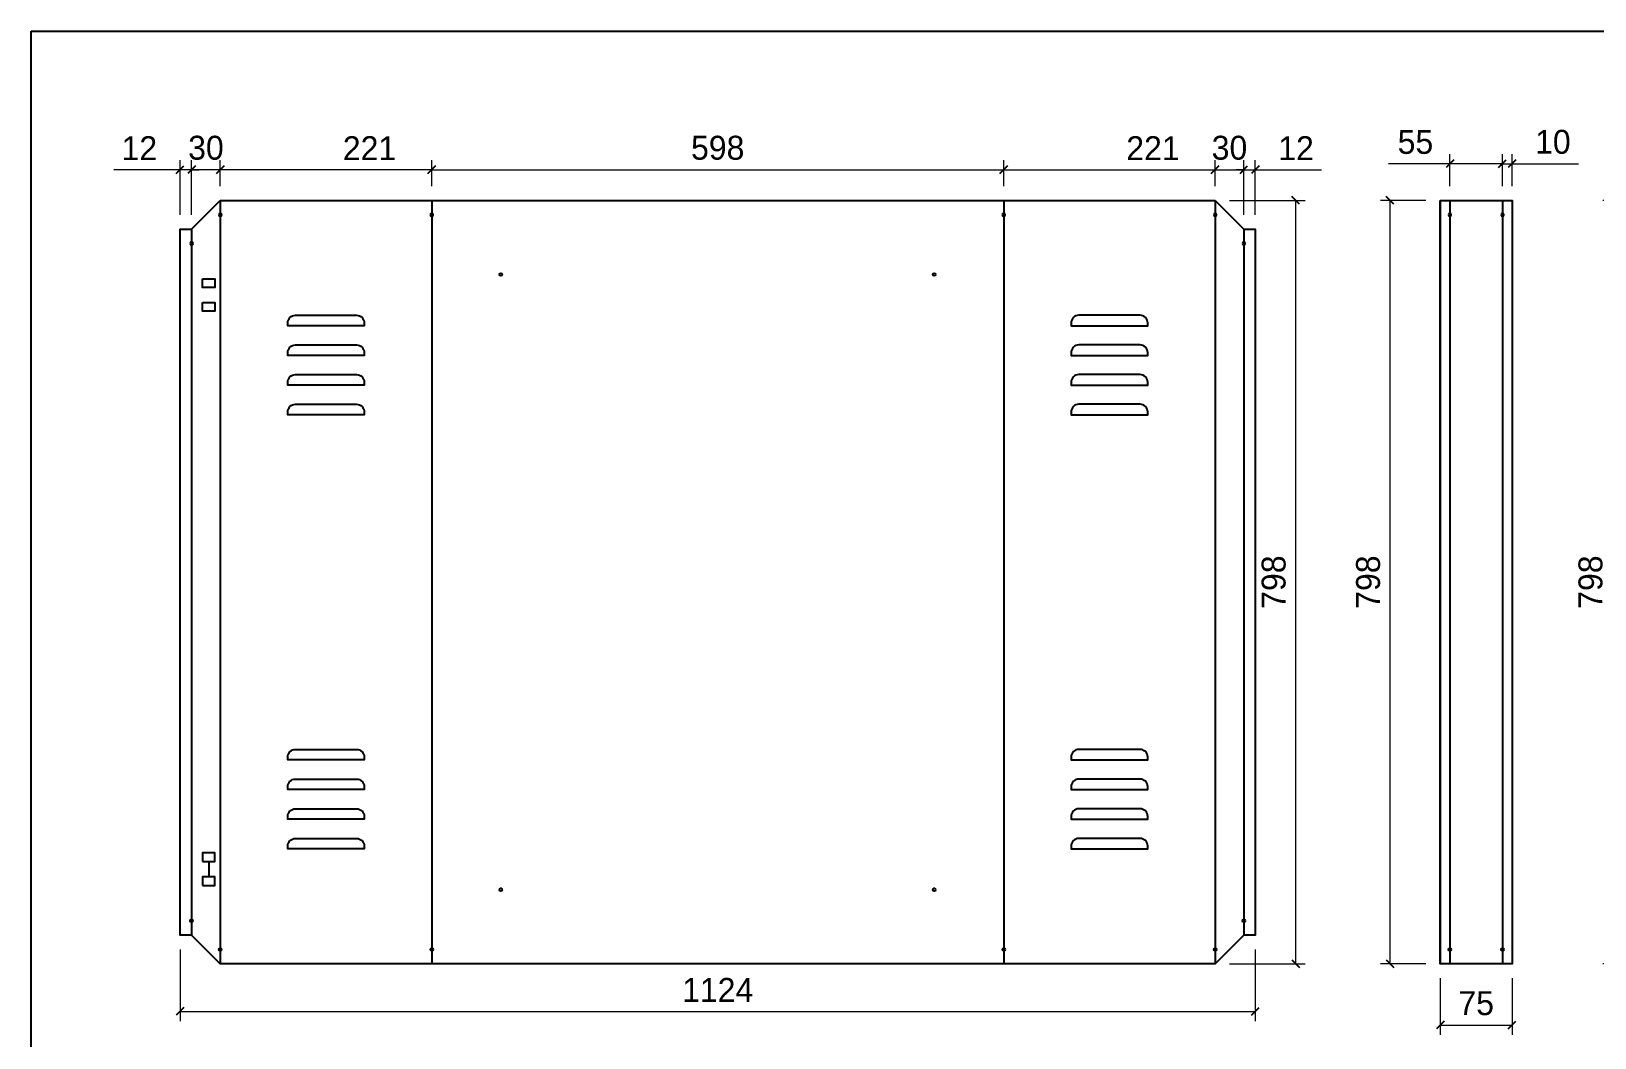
# Model space of a CAD drawing. Header units: millimetres. Extents: x 0 to 3274, y 0 to 2315.
# Drawn here: x 0 to 1634, y 1264 to 2315 of the extents above; entities that cross this region are included whole.
import ezdxf
from ezdxf.enums import TextEntityAlignment as Align

# ---------------------------------------------------------------- set-up
doc = ezdxf.new("R2010")
doc.units = ezdxf.units.MM
doc.layers.add('CNC', color=7, linetype='Continuous')
doc.layers.add('DIM', color=253, linetype='Continuous')
doc.styles.add('Tahoma (Input Text)', font='tahoma.ttf')
doc.dimstyles.new('Dim-25', dxfattribs={"dimtxt": 25, "dimasz": 8, "dimexe": 10, "dimexo": 15, "dimgap": 10, "dimtad": 1, "dimdec": 0, "dimtxsty": 'Standard', "dimblk": 'OBLIQUE', "dimcen": 10, "dimclrd": 5, "dimclre": 5, "dimclrt": 3, "dimazin": 3, "dimtfac": 1, "dimtdec": 0, "dimtmove": 0, "dimatfit": 3, "dimldrblk": 'OBLIQUE', "dimlwd": 9, "dimlwe": 9})

# ---------------------------------------------------------------- blocks, each defined once
blk = doc.blocks.new('*D1')
at = {"color": 0, "linetype": 'ByBlock', "lineweight": -2}
for p, q in [((1325.7, 2134.5), (1317.7, 2142.5)), ((1317.7, 1344.9), (1325.7, 1336.9))]:
    blk.add_line(p, q, dxfattribs=at)
at = {"layer": 'Defpoints', "color": 0, "transparency": 16777216}
for p in [(1237.6, 2138.5), (1237.6, 1340.9), (1321.7, 1340.9)]:
    blk.add_point(p, dxfattribs=at)
at = {"layer": 'DIM', "color": 5, "lineweight": 9, "transparency": 16777216}
for p, q in [((1252.6, 2138.5), (1331.7, 2138.5)), ((1321.7, 2138.5), (1321.7, 1340.9)), ((1252.6, 1340.9), (1331.7, 1340.9))]:
    blk.add_line(p, q, dxfattribs=at)
at = {"layer": 'DIM', "color": 3, "transparency": 16777216, "insert": (1298.9, 1739.7), "char_height": 25, "attachment_point": 5, "rotation": 90}
blk.add_mtext('798', dxfattribs=at)
blk = doc.blocks.new('_Oblique')
at = {"color": 0, "linetype": 'ByBlock', "lineweight": -2}
blk.add_line((-0.5, -0.5), (0.5, 0.5), dxfattribs=at)
blk = doc.blocks.new('*D2')
at = {"color": 0, "linetype": 'ByBlock', "lineweight": -2}
for p, q in [((422.6, 2174.6), (414.6, 2166.6)), ((1012.6, 2166.6), (1020.6, 2174.6))]:
    blk.add_line(p, q, dxfattribs=at)
at = {"layer": 'Defpoints', "color": 0, "transparency": 16777216}
for p in [(1016.6, 2170.6), (418.6, 2138.5), (1016.6, 2138.5)]:
    blk.add_point(p, dxfattribs=at)
at = {"layer": 'DIM', "color": 5, "lineweight": 9, "transparency": 16777216}
for p, q in [((418.6, 2153.5), (418.6, 2180.6)), ((1016.6, 2153.5), (1016.6, 2180.6)), ((418.6, 2170.6), (1016.6, 2170.6))]:
    blk.add_line(p, q, dxfattribs=at)
at = {"layer": 'DIM', "color": 3, "transparency": 16777216, "insert": (717.6, 2193.4), "char_height": 25, "attachment_point": 5}
blk.add_mtext('598', dxfattribs=at)
blk = doc.blocks.new('*D3')
at = {"color": 0, "linetype": 'ByBlock', "lineweight": -2}
for p, q in [((1020.6, 2174.6), (1012.6, 2166.6)), ((1233.6, 2166.6), (1241.6, 2174.6))]:
    blk.add_line(p, q, dxfattribs=at)
at = {"layer": 'Defpoints', "color": 0, "transparency": 16777216}
for p in [(1237.6, 2170.6), (1016.6, 2138.5), (1237.6, 2138.5)]:
    blk.add_point(p, dxfattribs=at)
at = {"layer": 'DIM', "color": 5, "lineweight": 9, "transparency": 16777216}
for p, q in [((1016.6, 2153.5), (1016.6, 2180.6)), ((1237.6, 2153.5), (1237.6, 2180.6)), ((1016.6, 2170.6), (1237.6, 2170.6))]:
    blk.add_line(p, q, dxfattribs=at)
at = {"layer": 'DIM', "color": 3, "transparency": 16777216, "insert": (1172.6, 2193.1), "char_height": 25, "attachment_point": 5}
blk.add_mtext('221', dxfattribs=at)
blk = doc.blocks.new('*D4')
at = {"color": 0, "linetype": 'ByBlock', "lineweight": -2}
for p, q in [((1241.6, 2174.6), (1233.6, 2166.6)), ((1263.6, 2166.6), (1271.6, 2174.6))]:
    blk.add_line(p, q, dxfattribs=at)
at = {"layer": 'Defpoints', "color": 0, "transparency": 16777216}
for p in [(1267.6, 2170.6), (1237.6, 2138.5), (1267.6, 2108.5)]:
    blk.add_point(p, dxfattribs=at)
at = {"layer": 'DIM', "color": 5, "lineweight": 9, "transparency": 16777216}
for p, q in [((1237.6, 2153.5), (1237.6, 2180.6)), ((1267.6, 2123.5), (1267.6, 2180.6)), ((1237.6, 2170.6), (1267.6, 2170.6))]:
    blk.add_line(p, q, dxfattribs=at)
at = {"layer": 'DIM', "color": 3, "transparency": 16777216, "insert": (1252.6, 2193.4), "char_height": 25, "attachment_point": 5}
blk.add_mtext('30', dxfattribs=at)
blk = doc.blocks.new('*D5')
at = {"color": 0, "linetype": 'ByBlock', "lineweight": -2}
for p, q in [((1263.6, 2166.6), (1271.6, 2174.6)), ((1283.6, 2174.6), (1275.6, 2166.6))]:
    blk.add_line(p, q, dxfattribs=at)
at = {"layer": 'Defpoints', "color": 0, "transparency": 16777216}
for p in [(1279.6, 2170.6), (1267.6, 2108.5), (1279.6, 2108.5)]:
    blk.add_point(p, dxfattribs=at)
at = {"layer": 'DIM', "color": 5, "lineweight": 9, "transparency": 16777216}
for p, q in [((1267.6, 2123.5), (1267.6, 2180.6)), ((1279.6, 2123.5), (1279.6, 2180.6)), ((1267.6, 2170.6), (1259.6, 2170.6)), ((1267.6, 2170.6), (1279.6, 2170.6)), ((1279.6, 2170.6), (1348.8, 2170.6))]:
    blk.add_line(p, q, dxfattribs=at)
at = {"layer": 'DIM', "color": 3, "transparency": 16777216, "insert": (1322.2, 2193.1), "char_height": 25, "attachment_point": 5}
blk.add_mtext('12', dxfattribs=at)
blk = doc.blocks.new('*D6')
at = {"color": 0, "linetype": 'ByBlock', "lineweight": -2}
for p, q in [((201.6, 2174.6), (193.6, 2166.6)), ((414.6, 2166.6), (422.6, 2174.6))]:
    blk.add_line(p, q, dxfattribs=at)
at = {"layer": 'Defpoints', "color": 0, "transparency": 16777216}
for p in [(197.6, 2170.6), (197.6, 2138.5), (418.6, 2138.5)]:
    blk.add_point(p, dxfattribs=at)
at = {"layer": 'DIM', "color": 5, "lineweight": 9, "transparency": 16777216}
for p, q in [((197.6, 2153.5), (197.6, 2180.6)), ((418.6, 2153.5), (418.6, 2180.6)), ((418.6, 2170.6), (197.6, 2170.6))]:
    blk.add_line(p, q, dxfattribs=at)
at = {"layer": 'DIM', "color": 3, "transparency": 16777216, "insert": (353.6, 2193.1), "char_height": 25, "attachment_point": 5}
blk.add_mtext('221', dxfattribs=at)
blk = doc.blocks.new('*D7')
at = {"color": 0, "linetype": 'ByBlock', "lineweight": -2}
for p, q in [((171.6, 2174.6), (163.6, 2166.6)), ((193.6, 2166.6), (201.6, 2174.6))]:
    blk.add_line(p, q, dxfattribs=at)
at = {"layer": 'Defpoints', "color": 0, "transparency": 16777216}
for p in [(167.6, 2170.6), (197.6, 2138.5), (167.6, 2108.5)]:
    blk.add_point(p, dxfattribs=at)
at = {"layer": 'DIM', "color": 5, "lineweight": 9, "transparency": 16777216}
for p, q in [((167.6, 2123.5), (167.6, 2180.6)), ((197.6, 2153.5), (197.6, 2180.6)), ((197.6, 2170.6), (167.6, 2170.6))]:
    blk.add_line(p, q, dxfattribs=at)
at = {"layer": 'DIM', "color": 3, "transparency": 16777216, "insert": (182.6, 2193.4), "char_height": 25, "attachment_point": 5}
blk.add_mtext('30', dxfattribs=at)
blk = doc.blocks.new('*D8')
at = {"color": 0, "linetype": 'ByBlock', "lineweight": -2}
for p, q in [((151.6, 2166.6), (159.6, 2174.6)), ((171.6, 2174.6), (163.6, 2166.6))]:
    blk.add_line(p, q, dxfattribs=at)
at = {"layer": 'Defpoints', "color": 0, "transparency": 16777216}
for p in [(155.6, 2170.6), (155.6, 2108.5), (167.6, 2108.5)]:
    blk.add_point(p, dxfattribs=at)
at = {"layer": 'DIM', "color": 5, "lineweight": 9, "transparency": 16777216}
for p, q in [((155.6, 2123.5), (155.6, 2180.6)), ((167.6, 2123.5), (167.6, 2180.6)), ((155.6, 2170.6), (86.4, 2170.6)), ((167.6, 2170.6), (155.6, 2170.6)), ((167.6, 2170.6), (175.6, 2170.6))]:
    blk.add_line(p, q, dxfattribs=at)
at = {"layer": 'DIM', "color": 3, "transparency": 16777216, "insert": (113, 2193.1), "char_height": 25, "attachment_point": 5}
blk.add_mtext('12', dxfattribs=at)
blk = doc.blocks.new('*D9')
at = {"color": 0, "linetype": 'ByBlock', "lineweight": -2}
for p, q in [((159.6, 1295.1), (151.6, 1287.1)), ((1275.6, 1287.1), (1283.6, 1295.1))]:
    blk.add_line(p, q, dxfattribs=at)
at = {"layer": 'Defpoints', "color": 0, "transparency": 16777216}
for p in [(155.6, 1370.9), (1279.6, 1370.9), (1279.6, 1291.1)]:
    blk.add_point(p, dxfattribs=at)
at = {"layer": 'DIM', "color": 5, "lineweight": 9, "transparency": 16777216}
for p, q in [((155.6, 1355.9), (155.6, 1281.1)), ((1279.6, 1355.9), (1279.6, 1281.1)), ((155.6, 1291.1), (1279.6, 1291.1))]:
    blk.add_line(p, q, dxfattribs=at)
at = {"layer": 'DIM', "color": 3, "transparency": 16777216, "insert": (717.6, 1313.6), "char_height": 25, "attachment_point": 5}
blk.add_mtext('1124', dxfattribs=at)
blk = doc.blocks.new('f3daunguoc')
at = {"layer": 'CNC', "color": 2, "lineweight": -3}
blk.add_circle((0, 0), 1.5, dxfattribs=at)
blk = doc.blocks.new('*D19')
at = {"color": 0, "linetype": 'ByBlock', "lineweight": -2}
for p, q in [((1656.8, 2134.5), (1648.8, 2142.5)), ((1648.8, 1344.9), (1656.8, 1336.9))]:
    blk.add_line(p, q, dxfattribs=at)
at = {"layer": 'Defpoints', "color": 0, "ltscale": 3, "transparency": 16777216}
for p in [(1705.5, 2138.5), (1652.8, 1340.9), (1705.5, 1340.9)]:
    blk.add_point(p, dxfattribs=at)
at = {"layer": 'DIM', "color": 5, "lineweight": 9, "ltscale": 3, "transparency": 16777216}
for p, q in [((1690.5, 2138.5), (1642.8, 2138.5)), ((1652.8, 2138.5), (1652.8, 1340.9)), ((1690.5, 1340.9), (1642.8, 1340.9))]:
    blk.add_line(p, q, dxfattribs=at)
at = {"layer": 'DIM', "color": 3, "ltscale": 3, "transparency": 16777216, "insert": (1630.1, 1739.7), "char_height": 25, "attachment_point": 5, "rotation": 90}
blk.add_mtext('798', dxfattribs=at)
blk = doc.blocks.new('*D21')
at = {"color": 0, "linetype": 'ByBlock', "lineweight": -2}
for p, q in [((1534, 2172.8), (1542, 2180.8)), ((1552, 2180.8), (1544, 2172.8))]:
    blk.add_line(p, q, dxfattribs=at)
at = {"layer": 'Defpoints', "color": 0, "ltscale": 3, "transparency": 16777216}
for p in [(1548, 2176.8), (1538, 2138.5), (1548, 2138.5)]:
    blk.add_point(p, dxfattribs=at)
at = {"layer": 'DIM', "color": 5, "lineweight": 9, "ltscale": 3, "transparency": 16777216}
for p, q in [((1538, 2176.8), (1530, 2176.8)), ((1538, 2153.5), (1538, 2186.8)), ((1538, 2176.8), (1548, 2176.8)), ((1548, 2153.5), (1548, 2186.8)), ((1548, 2176.8), (1617.4, 2176.8))]:
    blk.add_line(p, q, dxfattribs=at)
at = {"layer": 'DIM', "color": 3, "ltscale": 3, "transparency": 16777216, "insert": (1590.7, 2199.6), "char_height": 25, "attachment_point": 5}
blk.add_mtext('10', dxfattribs=at)
blk = doc.blocks.new('*D22')
at = {"color": 0, "linetype": 'ByBlock', "lineweight": -2}
for p, q in [((1487, 2180.8), (1479, 2172.8)), ((1534, 2172.8), (1542, 2180.8))]:
    blk.add_line(p, q, dxfattribs=at)
at = {"layer": 'Defpoints', "color": 0, "ltscale": 3, "transparency": 16777216}
for p in [(1483, 2176.8), (1483, 2138.5), (1538, 2138.5)]:
    blk.add_point(p, dxfattribs=at)
at = {"layer": 'DIM', "color": 5, "lineweight": 9, "ltscale": 3, "transparency": 16777216}
for p, q in [((1483, 2176.8), (1419, 2176.8)), ((1483, 2153.5), (1483, 2186.8)), ((1538, 2176.8), (1483, 2176.8)), ((1538, 2153.5), (1538, 2186.8))]:
    blk.add_line(p, q, dxfattribs=at)
at = {"layer": 'DIM', "color": 3, "ltscale": 3, "transparency": 16777216, "insert": (1447, 2199.5), "char_height": 25, "attachment_point": 5}
blk.add_mtext('55', dxfattribs=at)
blk = doc.blocks.new('*D23')
at = {"color": 0, "linetype": 'ByBlock', "lineweight": -2}
for p, q in [((1424.4, 2134.5), (1416.4, 2142.5)), ((1416.4, 1344.9), (1424.4, 1336.9))]:
    blk.add_line(p, q, dxfattribs=at)
at = {"layer": 'Defpoints', "color": 0, "ltscale": 3, "transparency": 16777216}
for p in [(1473, 2138.5), (1420.4, 1340.9), (1473, 1340.9)]:
    blk.add_point(p, dxfattribs=at)
at = {"layer": 'DIM', "color": 5, "lineweight": 9, "ltscale": 3, "transparency": 16777216}
for p, q in [((1458, 2138.5), (1410.4, 2138.5)), ((1420.4, 2138.5), (1420.4, 1340.9)), ((1458, 1340.9), (1410.4, 1340.9))]:
    blk.add_line(p, q, dxfattribs=at)
at = {"layer": 'DIM', "color": 3, "ltscale": 3, "transparency": 16777216, "insert": (1397.6, 1739.7), "char_height": 25, "attachment_point": 5, "rotation": 90}
blk.add_mtext('798', dxfattribs=at)
blk = doc.blocks.new('*D24')
at = {"color": 0, "linetype": 'ByBlock', "lineweight": -2}
for p, q in [((1477, 1280.8), (1469, 1272.8)), ((1544, 1272.8), (1552, 1280.8))]:
    blk.add_line(p, q, dxfattribs=at)
at = {"layer": 'Defpoints', "color": 0, "ltscale": 3, "transparency": 16777216}
for p in [(1473, 1340.9), (1548, 1340.9), (1548, 1276.8)]:
    blk.add_point(p, dxfattribs=at)
at = {"layer": 'DIM', "color": 5, "lineweight": 9, "ltscale": 3, "transparency": 16777216}
for p, q in [((1473, 1325.9), (1473, 1266.8)), ((1548, 1325.9), (1548, 1266.8)), ((1473, 1276.8), (1548, 1276.8))]:
    blk.add_line(p, q, dxfattribs=at)
at = {"layer": 'DIM', "color": 3, "ltscale": 3, "transparency": 16777216, "insert": (1510.5, 1299.6), "char_height": 25, "attachment_point": 5}
blk.add_mtext('75', dxfattribs=at)
blk = doc.blocks.new('khungtenAsean2')
at = {"color": 7}
blk.add_lwpolyline([(0, 0), (2970, 0), (2970, -2100), (0, -2100)], close=True, dxfattribs=at)
at = {"color": 1, "style": 'Tahoma (Input Text)', "flags": 8}
for tag, p in [('#01', (137.1, -2021.3)), ('#03', (506.6, -2019.3)), ('#05', (1106.6, -2021.3)), ('#07', (1834.7, -2021.3)), ('#09', (2146.7, -2021.3)), ('#02', (98.5, -2081.3)), ('#04', (486.1, -2081.3)), ('#06', (1065.3, -2081.3)), ('#08', (1817.4, -2081.3)), ('#10', (2146.7, -2081.3))]:
    blk.add_attdef(tag, p, '', height=25, dxfattribs=at)
blk.add_attdef('#11', text='', height=25, dxfattribs=at).set_placement((2915, -2067.3), align=Align.CENTER)

msp = doc.modelspace()

# ---------------------------------------------------------------- linework, layer by layer
at = {"color": 7}
for p, q in [((167.6, 2108.5), (197.6, 2138.5)), ((197.6, 2138.5), (197.6, 1340.9)), ((418.6, 2138.5), (418.6, 1340.9)), ((1016.6, 2138.5), (1016.6, 1340.9)), ((1237.6, 2138.5), (1237.6, 1340.9)), ((1237.6, 2138.5), (1267.6, 2108.5)), ((1473, 2138.5), (1473, 1340.9)), ((1483, 2138.5), (1483, 1340.9)), ((1538, 2138.5), (1538, 1340.9)), ((1548, 2138.5), (1548, 1340.9)), ((167.6, 2108.5), (167.6, 1370.9)), ((1267.6, 2108.5), (1267.6, 1370.9)), ((167.6, 1370.9), (197.6, 1340.9)), ((1237.6, 1340.9), (1267.6, 1370.9))]:
    msp.add_line(p, q, dxfattribs=at)
at = {"color": 7, "ltscale": 3}
msp.add_line((185.5, 1447.7), (185.5, 1431.7), dxfattribs=at)
at = {"color": 7}
for points in [[(197.6, 2138.5), (1237.6, 2138.5)], [(167.6, 1370.9), (155.6, 1370.9), (155.6, 2108.5), (167.6, 2108.5)], [(1267.6, 2108.5), (1279.6, 2108.5), (1279.6, 1370.9), (1267.6, 1370.9)], [(1237.6, 1340.9), (197.6, 1340.9)]]:
    msp.add_lwpolyline(points, dxfattribs=at)
at = {"color": 7, "ltscale": 3}
msp.add_lwpolyline([(1473, 2138.5), (1548, 2138.5), (1548, 1340.9), (1473, 1340.9)], close=True, dxfattribs=at)
at = {"color": 2}
for points in [[(179, 2056.7), (192, 2056.7), (192, 2047.7), (179, 2047.7)], [(179, 2031.7), (192, 2031.7), (192, 2022.7), (179, 2022.7)], [(179, 1447.7), (192, 1447.7), (192, 1456.7), (179, 1456.7)], [(179, 1422.7), (192, 1422.7), (192, 1431.7), (179, 1431.7)]]:
    msp.add_lwpolyline(points, close=True, dxfattribs=at)
for points in [[(276.1, 2018.5), (340.1, 2018.5, -0.414214), (348.1, 2010.5), (348.1, 2007.5), (268.1, 2007.5), (268.1, 2010.5, -0.414214)], [(1159.1, 2018.5), (1095.1, 2018.5, 0.414214), (1087.1, 2010.5), (1087.1, 2007.5), (1167.1, 2007.5), (1167.1, 2010.5, 0.414214)], [(276.1, 1987.5), (340.1, 1987.5, -0.414214), (348.1, 1979.5), (348.1, 1976.5), (268.1, 1976.5), (268.1, 1979.5, -0.414214)], [(1159.1, 1987.5), (1095.1, 1987.5, 0.414214), (1087.1, 1979.5), (1087.1, 1976.5), (1167.1, 1976.5), (1167.1, 1979.5, 0.414214)], [(276.1, 1956.5), (340.1, 1956.5, -0.414214), (348.1, 1948.5), (348.1, 1945.5), (268.1, 1945.5), (268.1, 1948.5, -0.414214)], [(1159.1, 1956.5), (1095.1, 1956.5, 0.414214), (1087.1, 1948.5), (1087.1, 1945.5), (1167.1, 1945.5), (1167.1, 1948.5, 0.414214)], [(276.1, 1925.5), (340.1, 1925.5, -0.414214), (348.1, 1917.5), (348.1, 1914.5), (268.1, 1914.5), (268.1, 1917.5, -0.414214)], [(1159.1, 1925.5), (1095.1, 1925.5, 0.414214), (1087.1, 1917.5), (1087.1, 1914.5), (1167.1, 1914.5), (1167.1, 1917.5, 0.414214)], [(276.1, 1564.9), (340.1, 1564.9, -0.414214), (348.1, 1556.9), (348.1, 1553.9), (268.1, 1553.9), (268.1, 1556.9, -0.414214)], [(1159.1, 1564.9), (1095.1, 1564.9, 0.414214), (1087.1, 1556.9), (1087.1, 1553.9), (1167.1, 1553.9), (1167.1, 1556.9, 0.414214)], [(276.1, 1533.9), (340.1, 1533.9, -0.414214), (348.1, 1525.9), (348.1, 1522.9), (268.1, 1522.9), (268.1, 1525.9, -0.414214)], [(1159.1, 1533.9), (1095.1, 1533.9, 0.414214), (1087.1, 1525.9), (1087.1, 1522.9), (1167.1, 1522.9), (1167.1, 1525.9, 0.414214)], [(276.1, 1502.9), (340.1, 1502.9, -0.414214), (348.1, 1494.9), (348.1, 1491.9), (268.1, 1491.9), (268.1, 1494.9, -0.414214)], [(1159.1, 1502.9), (1095.1, 1502.9, 0.414214), (1087.1, 1494.9), (1087.1, 1491.9), (1167.1, 1491.9), (1167.1, 1494.9, 0.414214)], [(276.1, 1471.9), (340.1, 1471.9, -0.414214), (348.1, 1463.9), (348.1, 1460.9), (268.1, 1460.9), (268.1, 1463.9, -0.414214)], [(1159.1, 1471.9), (1095.1, 1471.9, 0.414214), (1087.1, 1463.9), (1087.1, 1460.9), (1167.1, 1460.9), (1167.1, 1463.9, 0.414214)]]:
    msp.add_lwpolyline(points, format="xyb", close=True, dxfattribs=at)
for centre in [(491, 2061.1), (943.8, 2061.1), (491, 1418.3), (943.8, 1418.3)]:
    msp.add_circle(centre, 1.5, dxfattribs=at)

# ---------------------------------------------------------------- block references
at = {"color": 7, "xscale": 1.102499999999963, "yscale": 1.102499999999963, "zscale": 1.102499999999963}
msp.add_blockref('khungtenAsean2', (0, 2315.3), dxfattribs=at)
at = {"lineweight": -3, "xscale": -1, "rotation": 180}
for p in [(197.6, 2123.5), (418.6, 2123.5), (1016.6, 2123.5), (1237.6, 2123.5), (1483, 2123.5), (1538, 2123.5), (167.6, 2093.5), (1267.6, 2093.5)]:
    msp.add_blockref('f3daunguoc', p, dxfattribs=at)
at = {"lineweight": -3}
for p in [(167.6, 1385.9), (1267.6, 1385.9), (197.6, 1355.9), (418.6, 1355.9), (1016.6, 1355.9), (1237.6, 1355.9), (1483, 1355.9), (1538, 1355.9)]:
    msp.add_blockref('f3daunguoc', p, dxfattribs=at)

# ---------------------------------------------------------------- dimensions: what is measured, and where the dimension line sits
at = {"layer": 'DIM', "color": 7}
for base, p1, p2, angle, picture, middle in [((155.6, 2170.6), (167.6, 2108.5), (155.6, 2108.5), 180, '*D8', (113, 2193.1)), ((1321.7, 1340.9), (1237.6, 2138.5), (1237.6, 1340.9), 90, '*D1', (1298.9, 1739.7))]:
    dim = msp.add_linear_dim(base=base, p1=p1, p2=p2, angle=angle, dimstyle='Dim-25', dxfattribs=at)
    dim.commit()
    dim.dimension.update_dxf_attribs({"geometry": picture, "text_midpoint": middle})
for base, p1, p2, picture, middle in [((167.6, 2170.6), (197.6, 2138.5), (167.6, 2108.5), '*D7', (182.6, 2170.6)), ((197.6, 2170.6), (418.6, 2138.5), (197.6, 2138.5), '*D6', (353.6, 2170.6))]:
    dim = msp.add_linear_dim(base=base, p1=p1, p2=p2, angle=180, dimstyle='Dim-25', dxfattribs=at)
    dim.commit()
    dim.dimension.update_dxf_attribs({"geometry": picture, "text_midpoint": middle, "dimtype": 160})
for base, p1, p2, picture, middle in [((1016.6, 2170.6), (418.6, 2138.5), (1016.6, 2138.5), '*D2', (717.6, 2193.4)), ((1279.6, 2170.6), (1267.6, 2108.5), (1279.6, 2108.5), '*D5', (1322.2, 2193.1)), ((1279.6, 1291.1), (155.6, 1370.9), (1279.6, 1370.9), '*D9', (717.6, 1313.6))]:
    dim = msp.add_linear_dim(base=base, p1=p1, p2=p2, dimstyle='Dim-25', dxfattribs=at)
    dim.commit()
    dim.dimension.update_dxf_attribs({"geometry": picture, "text_midpoint": middle})
for base, p1, p2, picture, middle in [((1237.6, 2170.6), (1016.6, 2138.5), (1237.6, 2138.5), '*D3', (1172.6, 2170.6)), ((1267.6, 2170.6), (1237.6, 2138.5), (1267.6, 2108.5), '*D4', (1252.6, 2170.6))]:
    dim = msp.add_linear_dim(base=base, p1=p1, p2=p2, dimstyle='Dim-25', dxfattribs=at)
    dim.commit()
    dim.dimension.update_dxf_attribs({"geometry": picture, "text_midpoint": middle, "dimtype": 160})
at = {"layer": 'DIM', "color": 7, "ltscale": 3}
for base, p1, p2, picture, middle in [((1483, 2176.8), (1538, 2138.5), (1483, 2138.5), '*D22', (1447, 2199.5)), ((1548, 2176.8), (1538, 2138.5), (1548, 2138.5), '*D21', (1590.7, 2199.6)), ((1548, 1276.8), (1473, 1340.9), (1548, 1340.9), '*D24', (1510.5, 1299.6))]:
    dim = msp.add_linear_dim(base=base, p1=p1, p2=p2, dimstyle='Dim-25', dxfattribs=at)
    dim.commit()
    dim.dimension.update_dxf_attribs({"geometry": picture, "text_midpoint": middle})
for base, p1, p2, picture, middle in [((1420.4, 1340.9), (1473, 2138.5), (1473, 1340.9), '*D23', (1397.6, 1739.7)), ((1652.8, 1340.9), (1705.5, 2138.5), (1705.5, 1340.9), '*D19', (1630.1, 1739.7))]:
    dim = msp.add_linear_dim(base=base, p1=p1, p2=p2, angle=90, dimstyle='Dim-25', dxfattribs=at)
    dim.commit()
    dim.dimension.update_dxf_attribs({"geometry": picture, "text_midpoint": middle})

doc.saveas('drawing.dxf')
